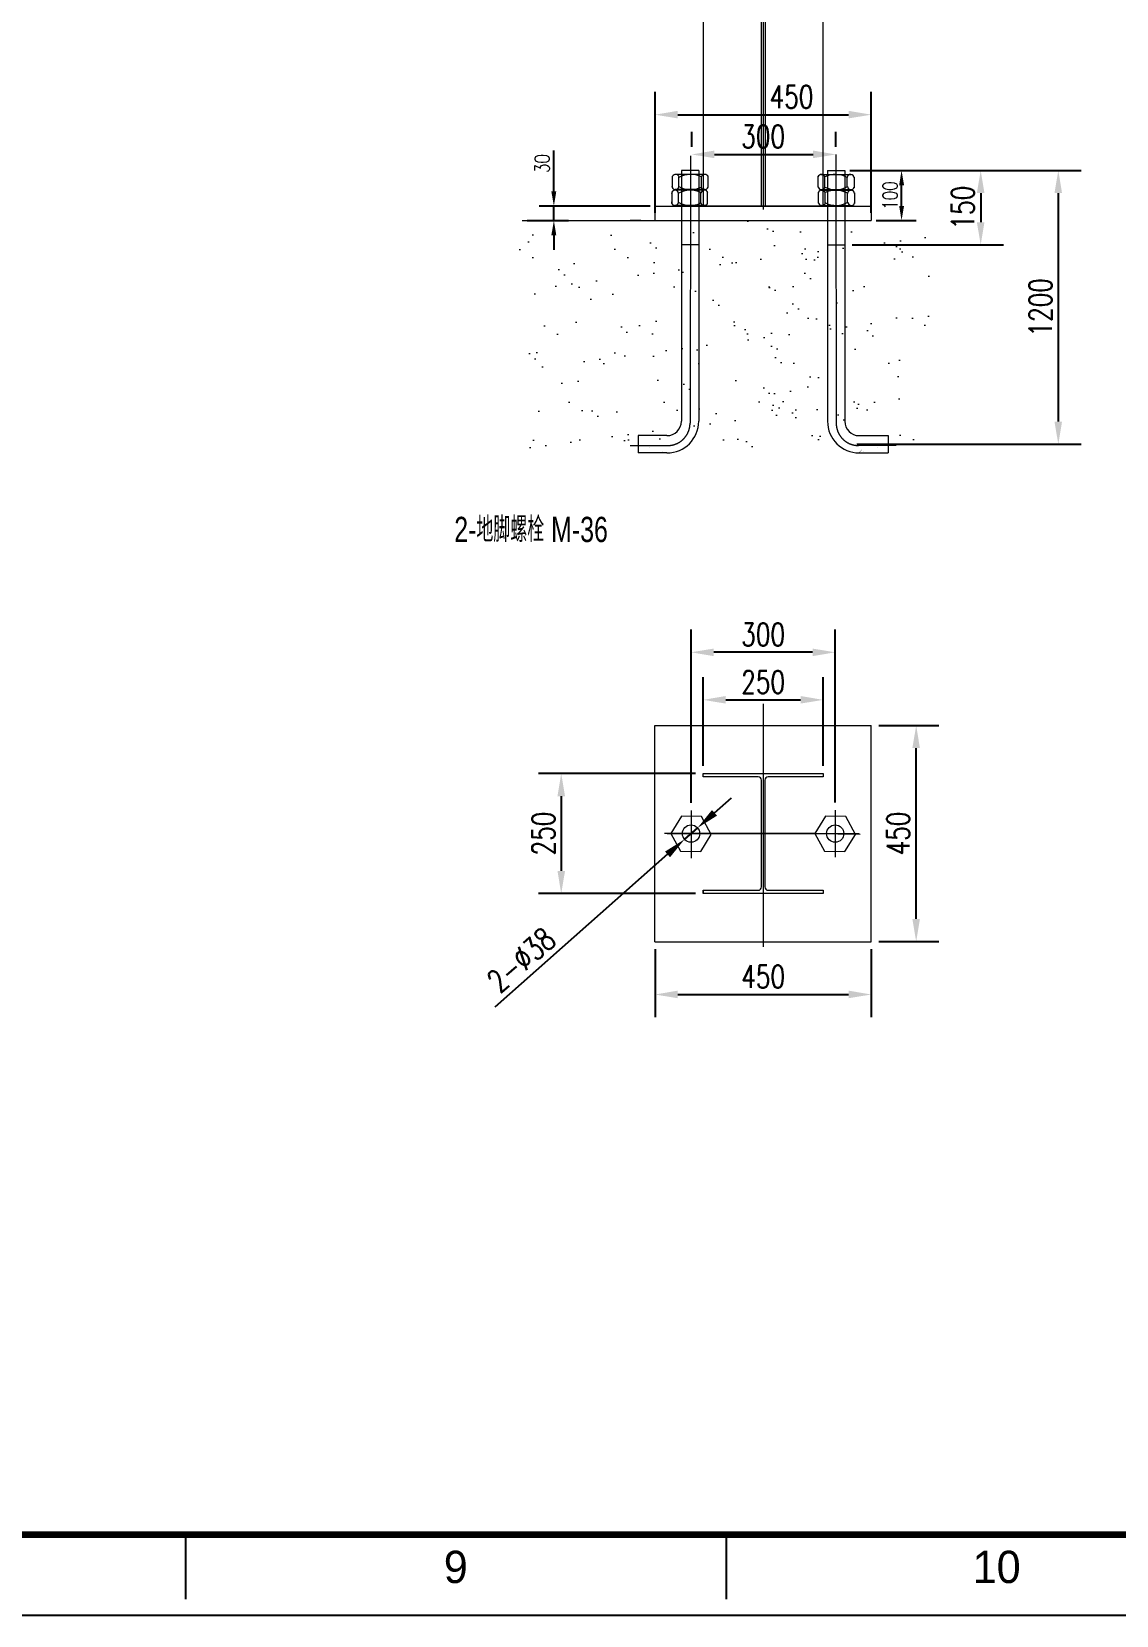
# Model space of a CAD drawing. Extents: x -1260320 to -915870, y -314911 to -145307.
# Drawn here: x -1140408 to -1131379, y -314239 to -301054 of the extents above; entities that cross this region are included whole.
import ezdxf
from ezdxf.enums import TextEntityAlignment as Align

# ---------------------------------------------------------------- set-up
doc = ezdxf.new("R2010")
doc.units = 0
doc.header["$LTSCALE"] = 1500
doc.header["$MEASUREMENT"] = 0
doc.header["$PDMODE"] = 1
doc.header["$PDSIZE"] = 50
doc.linetypes.add('DASHEDX2', pattern=[1.5, 1, -0.5])
doc.linetypes.add('PF_CENTER', pattern=[2, 1.25, -0.25, 0.25, -0.25])
doc.layers.get('0').update_dxf_attribs({"color": 3, "linetype": 'CONTINUOUS'})
doc.layers.get('DEFPOINTS').update_dxf_attribs({"linetype": 'CONTINUOUS'})
for name, color, linetype in [('_TCC_NET_BORDER', 7, 'CONTINUOUS'), ('SMPEN_CENTER', 1, 'PF_CENTER'), ('SMPEN_DIM', 3, 'CONTINUOUS'), ('SMPEN_THICK', 7, 'CONTINUOUS'), ('尺寸线', 3, 'CONTINUOUS'), ('粗实线', 7, 'CONTINUOUS')]:
    doc.layers.add(name, color=color, linetype=linetype)
doc.layers.add('实线', color=7, linetype='CONTINUOUS', lineweight=40)
doc.layers.add('尺寸公差', color=5, linetype='CONTINUOUS', lineweight=25)
doc.styles.add('_TCC_NET_FSHZ_D_W1', font='tcc_comp', dxfattribs={"bigfont": 'tcc_chin'})
doc.styles.add('_TCC_NET_FSHZ_S_W075', font='tcc_simp', dxfattribs={"width": 0.75, "bigfont": 'tcc_hzdx'})
doc.styles.add('ROMANS', font='romans', dxfattribs={"width": 0.75})
doc.styles.get("Standard").update_dxf_attribs({"font": 'isocp.shx', "width": 0.707, "bigfont": 'hztxt.shx'})
doc.dimstyles.get("Standard").update_dxf_attribs({"dimscale": 150, "dimtxt": 2.5, "dimasz": 2, "dimexe": 2, "dimexo": 1, "dimgap": 1, "dimtad": 1, "dimdec": 0, "dimzin": 0, "dimdsep": 46, "dimtxsty": 'ROMANS', "dimcen": 0.09, "dimadec": 0, "dimazin": 0, "dimtfac": 1, "dimtdec": 4, "dimtmove": 0, "dimatfit": 3, "dimfxl": 0, "dimtolj": 1, "dimtzin": 0, "dimarcsym": 0})

# ---------------------------------------------------------------- blocks, each defined once
blk = doc.blocks.new('*D227')
at = {"layer": 'DEFPOINTS', "color": 0}
for p in [(-1135219, -308630), (-1133419, -308630), (-1133419, -309070)]:
    blk.add_point(p, dxfattribs=at)
at = {"layer": '尺寸线', "color": 3, "lineweight": -2}
for p, q in [((-1135219, -308693), (-1135219, -309259)), ((-1133419, -308693), (-1133419, -309259)), ((-1135030, -309070), (-1133608, -309070))]:
    blk.add_line(p, q, dxfattribs=at)
at = {"layer": '尺寸线', "color": 3}
for points in [[(-1135030, -309038), (-1135030, -309101), (-1135219, -309070)], [(-1133608, -309038), (-1133608, -309101), (-1133419, -309070)]]:
    blk.add_solid(points, dxfattribs=at)
at = {"layer": '尺寸线', "color": 3, "lineweight": 15, "insert": (-1134319, -308921), "char_height": 189, "attachment_point": 5, "style": 'ROMANS'}
blk.add_mtext('\\A1;450', dxfattribs=at)
blk = doc.blocks.new('*D228')
at = {"layer": 'DEFPOINTS', "color": 0}
for p in [(-1133419, -301745), (-1135219, -302626), (-1133419, -302626)]:
    blk.add_point(p, dxfattribs=at)
at = {"layer": 'SMPEN_DIM', "color": 0, "lineweight": -2}
for p, q in [((-1135219, -302563), (-1135219, -301556)), ((-1133419, -302563), (-1133419, -301556)), ((-1135030, -301745), (-1133608, -301745))]:
    blk.add_line(p, q, dxfattribs=at)
at = {"layer": 'SMPEN_DIM', "color": 0}
for points in [[(-1135030, -301713), (-1135030, -301776), (-1135219, -301745)], [(-1133608, -301713), (-1133608, -301776), (-1133419, -301745)]]:
    blk.add_solid(points, dxfattribs=at)
at = {"layer": 'SMPEN_DIM', "color": 0, "lineweight": 15, "insert": (-1134083, -301596), "char_height": 189, "attachment_point": 5, "style": 'ROMANS'}
blk.add_mtext('\\A1;450', dxfattribs=at)
blk = doc.blocks.new('*D229')
at = {"layer": 'DEFPOINTS', "color": 0}
for p in [(-1134919, -306221), (-1134919, -307537), (-1133719, -307535)]:
    blk.add_point(p, dxfattribs=at)
at = {"layer": '尺寸线', "color": 3, "lineweight": -2}
for p, q in [((-1134919, -307474), (-1134919, -306032)), ((-1133719, -307472), (-1133719, -306032)), ((-1133908, -306221), (-1134730, -306221))]:
    blk.add_line(p, q, dxfattribs=at)
at = {"layer": '尺寸线', "color": 3}
for points in [[(-1134730, -306190), (-1134730, -306253), (-1134919, -306221)], [(-1133908, -306190), (-1133908, -306253), (-1133719, -306221)]]:
    blk.add_solid(points, dxfattribs=at)
at = {"layer": '尺寸线', "color": 3, "lineweight": 15, "insert": (-1134319, -306073), "char_height": 189, "attachment_point": 5, "style": 'ROMANS'}
blk.add_mtext('\\A1;300', dxfattribs=at)
blk = doc.blocks.new('*D230')
at = {"layer": 'DEFPOINTS', "color": 0}
for p in [(-1133819, -306617), (-1134819, -307230), (-1133819, -307230)]:
    blk.add_point(p, dxfattribs=at)
at = {"layer": '尺寸线', "color": 3, "lineweight": -2}
for p, q in [((-1134819, -307167), (-1134819, -306428)), ((-1133819, -307167), (-1133819, -306428)), ((-1134630, -306617), (-1134008, -306617))]:
    blk.add_line(p, q, dxfattribs=at)
at = {"layer": '尺寸线', "color": 3}
for points in [[(-1134630, -306585), (-1134630, -306648), (-1134819, -306617)], [(-1134008, -306585), (-1134008, -306648), (-1133819, -306617)]]:
    blk.add_solid(points, dxfattribs=at)
at = {"layer": '尺寸线', "color": 3, "lineweight": 15, "insert": (-1134319, -306311), "char_height": 189, "attachment_point": 5, "style": 'ROMANS'}
blk.add_mtext('\\A1;\\P250', dxfattribs=at)
blk = doc.blocks.new('*D231')
at = {"layer": 'DEFPOINTS', "color": 0}
for p in [(-1134819, -307230), (-1136000, -308230), (-1134819, -308230)]:
    blk.add_point(p, dxfattribs=at)
at = {"layer": '尺寸线', "color": 3, "lineweight": -2}
for p, q in [((-1134882, -307230), (-1136189, -307230)), ((-1136000, -307419), (-1136000, -308041)), ((-1134882, -308230), (-1136189, -308230))]:
    blk.add_line(p, q, dxfattribs=at)
at = {"layer": '尺寸线', "color": 3}
for points in [[(-1136031, -307419), (-1135968, -307419), (-1136000, -307230)], [(-1136031, -308041), (-1135968, -308041), (-1136000, -308230)]]:
    blk.add_solid(points, dxfattribs=at)
at = {"layer": '尺寸线', "color": 3, "lineweight": 15, "insert": (-1136148, -307730), "char_height": 189, "attachment_point": 5, "rotation": 90, "style": 'ROMANS'}
blk.add_mtext('\\A1;250', dxfattribs=at)
blk = doc.blocks.new('*D232')
at = {"layer": 'DEFPOINTS', "color": 0}
for p in [(-1134865, -307683), (-1134973, -307778)]:
    blk.add_point(p, dxfattribs=at)
at = {"layer": 'SMPEN_DIM', "color": 0, "lineweight": -2}
for p, q in [((-1134724, -307557), (-1134582, -307432)), ((-1134865, -307683), (-1134973, -307778)), ((-1135115, -307903), (-1136552, -309175))]:
    blk.add_line(p, q, dxfattribs=at)
at = {"layer": 'SMPEN_DIM', "color": 0}
for points in [[(-1134745, -307534), (-1134703, -307581), (-1134865, -307683)], [(-1135136, -307880), (-1135094, -307927), (-1134973, -307778)]]:
    blk.add_solid(points, dxfattribs=at)
at = {"layer": 'SMPEN_DIM', "color": 0, "lineweight": 15, "insert": (-1136332, -308782), "char_height": 189, "attachment_point": 5, "rotation": 41.5064, "style": 'ROMANS'}
blk.add_mtext('\\A1;2-%%c38', dxfattribs=at)
blk = doc.blocks.new('*D233')
at = {"layer": 'DEFPOINTS', "color": 0}
for p in [(-1133419, -306830), (-1133045, -306830), (-1133419, -308630)]:
    blk.add_point(p, dxfattribs=at)
at = {"layer": '尺寸线', "color": 3, "lineweight": -2}
for p, q in [((-1133356, -306830), (-1132856, -306830)), ((-1133045, -308441), (-1133045, -307019)), ((-1133356, -308630), (-1132856, -308630))]:
    blk.add_line(p, q, dxfattribs=at)
at = {"layer": '尺寸线', "color": 3}
for points in [[(-1133077, -307019), (-1133014, -307019), (-1133045, -306830)], [(-1133077, -308441), (-1133014, -308441), (-1133045, -308630)]]:
    blk.add_solid(points, dxfattribs=at)
at = {"layer": '尺寸线', "color": 3, "lineweight": 15, "insert": (-1133194, -307730), "char_height": 189, "attachment_point": 5, "rotation": 90, "style": 'ROMANS'}
blk.add_mtext('\\A1;450', dxfattribs=at)
blk = doc.blocks.new('*D234')
at = {"layer": 'DEFPOINTS', "color": 0}
for p in [(-1136061, -302506), (-1135219, -302506), (-1136324, -302626)]:
    blk.add_point(p, dxfattribs=at)
at = {"layer": 'SMPEN_DIM', "color": 0, "lineweight": -2}
for p, q in [((-1136061, -302384), (-1136061, -302042)), ((-1135260, -302506), (-1136184, -302506)), ((-1136061, -302626), (-1136061, -302506)), ((-1136283, -302626), (-1135939, -302626)), ((-1136061, -302749), (-1136061, -302871))]:
    blk.add_line(p, q, dxfattribs=at)
at = {"layer": 'SMPEN_DIM', "color": 0}
for points in [[(-1136082, -302384), (-1136041, -302384), (-1136061, -302506)], [(-1136082, -302749), (-1136041, -302749), (-1136061, -302626)]]:
    blk.add_solid(points, dxfattribs=at)
at = {"layer": 'SMPEN_DIM', "color": 0, "lineweight": 15, "insert": (-1136158, -302152), "char_height": 122.5, "attachment_point": 5, "rotation": 90, "style": 'ROMANS'}
blk.add_mtext('\\A1;30', dxfattribs=at)
blk = doc.blocks.new('*D235')
at = {"layer": 'DEFPOINTS', "color": 0}
for p in [(-1133639, -302209), (-1133602, -304489), (-1131862, -304489)]:
    blk.add_point(p, dxfattribs=at)
at = {"layer": '尺寸线', "color": 3, "lineweight": -2}
for p, q in [((-1133576, -302209), (-1131673, -302209)), ((-1131862, -302398), (-1131862, -304300)), ((-1133539, -304489), (-1131673, -304489))]:
    blk.add_line(p, q, dxfattribs=at)
at = {"layer": '尺寸线', "color": 3}
for points in [[(-1131894, -302398), (-1131831, -302398), (-1131862, -302209)], [(-1131894, -304300), (-1131831, -304300), (-1131862, -304489)]]:
    blk.add_solid(points, dxfattribs=at)
at = {"layer": '尺寸线', "color": 3, "lineweight": 15, "insert": (-1132011, -303349), "char_height": 189, "attachment_point": 5, "rotation": 90, "style": 'ROMANS'}
blk.add_mtext('\\A1;1200', dxfattribs=at)
blk = doc.blocks.new('*D236')
at = {"layer": 'DEFPOINTS', "color": 0}
for p in [(-1133639, -302209), (-1133642, -302829), (-1132508, -302829)]:
    blk.add_point(p, dxfattribs=at)
at = {"layer": '尺寸线', "color": 3, "lineweight": -2}
for p, q in [((-1133576, -302209), (-1132319, -302209)), ((-1132508, -302398), (-1132508, -302640)), ((-1133579, -302829), (-1132319, -302829))]:
    blk.add_line(p, q, dxfattribs=at)
at = {"layer": '尺寸线', "color": 3}
for points in [[(-1132540, -302398), (-1132477, -302398), (-1132508, -302209)], [(-1132540, -302640), (-1132477, -302640), (-1132508, -302829)]]:
    blk.add_solid(points, dxfattribs=at)
at = {"layer": '尺寸线', "color": 3, "lineweight": 15, "insert": (-1132657, -302519), "char_height": 189, "attachment_point": 5, "rotation": 90, "style": 'ROMANS'}
blk.add_mtext('\\A1;150', dxfattribs=at)
blk = doc.blocks.new('*D237')
at = {"layer": 'DEFPOINTS', "color": 0}
for p in [(-1133639, -302209), (-1133167, -302209), (-1133419, -302626)]:
    blk.add_point(p, dxfattribs=at)
at = {"layer": 'SMPEN_DIM', "color": 0, "lineweight": -2}
for p, q in [((-1133598, -302209), (-1133044, -302209)), ((-1133167, -302504), (-1133167, -302332)), ((-1133379, -302626), (-1133044, -302626))]:
    blk.add_line(p, q, dxfattribs=at)
at = {"layer": 'SMPEN_DIM', "color": 0}
for points in [[(-1133187, -302332), (-1133146, -302332), (-1133167, -302209)], [(-1133187, -302504), (-1133146, -302504), (-1133167, -302626)]]:
    blk.add_solid(points, dxfattribs=at)
at = {"layer": 'SMPEN_DIM', "color": 0, "lineweight": 15, "insert": (-1133263, -302418), "char_height": 122.5, "attachment_point": 5, "rotation": 90, "style": 'ROMANS'}
blk.add_mtext('\\A1;100', dxfattribs=at)
blk = doc.blocks.new('*D238')
at = {"layer": 'DEFPOINTS', "color": 0}
for p in [(-1134914, -302076), (-1133714, -302076), (-1133714, -302076)]:
    blk.add_point(p, dxfattribs=at)
at = {"layer": 'SMPEN_DIM', "color": 0, "lineweight": -2}
for p, q in [((-1134914, -302013), (-1134914, -301887)), ((-1133714, -302013), (-1133714, -301887)), ((-1134725, -302076), (-1133903, -302076))]:
    blk.add_line(p, q, dxfattribs=at)
at = {"layer": 'SMPEN_DIM', "color": 0}
for points in [[(-1134725, -302044), (-1134725, -302107), (-1134914, -302076)], [(-1133903, -302044), (-1133903, -302107), (-1133714, -302076)]]:
    blk.add_solid(points, dxfattribs=at)
at = {"layer": 'SMPEN_DIM', "color": 0, "lineweight": 15, "insert": (-1134319, -301927), "char_height": 189, "attachment_point": 5, "style": 'ROMANS'}
blk.add_mtext('\\A1;300', dxfattribs=at)
blk = doc.blocks.new('_TCCDWGBORDER01H2A100841X594')
at = {"color": 7, "linetype": 'Continuous'}
for p, q in [((562, 10), (562, 2)), ((629, 10), (629, 2))]:
    blk.add_line(p, q, dxfattribs=at)
blk.add_lwpolyline([(0, 0), (841, 0), (841, 594), (0, 594)], close=True, dxfattribs=at)
at = {"color": 4, "linetype": 'Continuous', "const_width": 0.8}
blk.add_lwpolyline([(25, 10), (831, 10), (831, 584), (25, 584)], close=True, dxfattribs=at)
at = {"color": 7, "style": '_TCC_NET_FSHZ_D_W1'}
for s, p in [('9', (595.5, 6)), ('10', (662.5, 6))]:
    blk.add_text(s, height=4, dxfattribs=at).set_placement(p, align=Align.MIDDLE_CENTER)
at = {"color": 1, "style": '_TCC_NET_FSHZ_S_W075', "flags": 8}
blk.add_attdef('FILE_NAME', (-6, 0), '', height=4, rotation=90, dxfattribs=at)
blk.add_attdef('USER_NAME', (0, -10), '', height=4, dxfattribs=at)
at = {"color": 1, "style": '_TCC_NET_FSHZ_S_W075', "flags": 9}
blk.add_attdef('BORDER_SIZE', text='', height=4, dxfattribs=at).set_placement((841, -10), align=Align.RIGHT)

msp = doc.modelspace()

# ---------------------------------------------------------------- hatches: boundary and pattern name
at = {"layer": '尺寸公差', "lineweight": 15, "ltscale": 20}
h = msp.add_hatch(dxfattribs=at)
h.set_pattern_fill('AR-SAND', color=0, scale=10, style=0)
h.set_pattern_definition([(37.5, (-1490345.4, -512255), (-16.0003, 489.41324), [0, -386.08, 0, -431.8, 0, -412.75]), (7.5, (-1490345.4, -512255), (449.5233, 716.8251), [0, -208.28, 0, -347.98, 0, -133.35]), (327.5, (-1490657.83, -512255), (790.99237, 1.4372), [0, -127, 0, -457.2, 0, -596.9]), (317.5, (-1490657.8, -512255), (763.5565, 222.9293), [0, -63.5, 0, -299.72, 0, -342.9])])
edge = h.paths.add_edge_path()
edge.add_line((-1132935.836, -304626.226), (-1132935.836, -302626.226))
edge.add_line((-1132935.836, -302626.226), (-1136414.97, -302626.226))
edge.add_spline(control_points=[(-1136414.97, -302626.226), (-1136417.071, -302706.848), (-1136368.337, -302945.819), (-1136181.994, -303305.325), (-1136480.053, -303751.126), (-1136185.395, -304153.73), (-1136355.968, -304440.005), (-1136364.572, -304583.833), (-1136362.506, -304626.226)], knot_values=[400.219928717, 400.219928717, 400.219928717, 400.219928717, 643.458856961, 1084.613000077, 1546.554215844, 2008.495431611, 2320.075002877, 2449.208858057, 2449.208858057, 2449.208858057, 2449.208858057], degree=3, periodic=0)
edge.add_line((-1136362.506, -304626.226), (-1132935.836, -304626.226))
h = msp.add_hatch(dxfattribs=at)
h.set_pattern_fill('AR-SAND', color=0, scale=10, style=0)
h.set_pattern_definition([(37.5, (-1491728.9, -512255), (-16.0003, 489.41324), [0, -386.08, 0, -431.8, 0, -412.75]), (7.5, (-1491728.9, -512255), (449.5233, 716.8251), [0, -208.28, 0, -347.98, 0, -133.35]), (327.5, (-1492041.34, -512255), (790.99237, 1.4372), [0, -127, 0, -457.2, 0, -596.9]), (317.5, (-1492041.34, -512255), (763.5565, 222.9293), [0, -63.5, 0, -299.72, 0, -342.9])])
h.paths.add_polyline_path([(-1133891.342, -302626.226), (-1134319.342, -302626.226), (-1134319.342, -304626.226), (-1133891.342, -304626.226), (-1133891.342, -303898.226)])

# ---------------------------------------------------------------- linework, layer by layer
at = {"layer": 'SMPEN_CENTER', "lineweight": 15, "ltscale": 8}
for p, q in [((-1134319.342, -291722.758), (-1134319.342, -302535.804)), ((-1134924.784, -302086.676), (-1134927.394, -304313.007)), ((-1133713.9, -302075.532), (-1133711.289, -304313.007)), ((-1135426.885, -304499.674), (-1135114.061, -304499.674)), ((-1133211.798, -304499.674), (-1133524.623, -304499.674)), ((-1134319.342, -306649.108), (-1134319.342, -308672.803)), ((-1134919.342, -307537.391), (-1134919.342, -307936.11)), ((-1133719.342, -307535.497), (-1133719.342, -307926.292)), ((-1134691.065, -307730.382), (-1135139.639, -307730.382)), ((-1135119.342, -307730.382), (-1133519.342, -307730.382)), ((-1133883.498, -307730.382), (-1134691.065, -307730.382)), ((-1133883.498, -307730.382), (-1133511.78, -307734.073))]:
    msp.add_line(p, q, dxfattribs=at)
for centre, start, end in [((-1135114.061, -304313.007), 270, 0), ((-1133524.623, -304313.007), 180, 270)]:
    msp.add_arc(centre, 186.667, start, end, dxfattribs=at)
at = {"layer": 'SMPEN_DIM', "lineweight": 15}
msp.add_lwpolyline([(-1133519.289, -304561.354, 0, 30, 0), (-1133633.877, -304674.396, 0, 0, 0), (-1134361.765, -305419.573, 0, 0, 0), (-1137396.084, -305419.573, 0, 0, 0)], format="xyseb", dxfattribs=at)
at = {"layer": 'SMPEN_THICK', "lineweight": 15, "ltscale": 20}
for p, q in [((-1133819.342, -307230.382), (-1133819.342, -307258.382)), ((-1133919.342, -307730.382), (-1133919.342, -307730.884)), ((-1134819.342, -308202.382), (-1134819.342, -308230.382))]:
    msp.add_line(p, q, dxfattribs=at)
at = {"layer": '实线', "lineweight": 15}
msp.add_line((-1133619.342, -302506.226), (-1135019.342, -302506.226), dxfattribs=at)
at = {"layer": '尺寸公差', "color": 0, "linetype": 'DASHEDX2', "lineweight": 15, "ltscale": 20}
for p, q in [((-1134335.342, -295512.905), (-1134335.342, -302506.226)), ((-1134303.342, -295504.526), (-1134303.342, -302506.226))]:
    msp.add_line(p, q, dxfattribs=at)
at = {"layer": '尺寸公差', "color": 0, "lineweight": 15, "ltscale": 20}
for p, q in [((-1134999.394, -302209.051), (-1134999.394, -304297.354)), ((-1134855.394, -302209.051), (-1134855.394, -304297.354)), ((-1133783.289, -302209.051), (-1133783.289, -304297.354)), ((-1133639.289, -302209.051), (-1133639.289, -304297.354)), ((-1135338.443, -302626.226), (-1135426.604, -302626.226)), ((-1134852.784, -302829.296), (-1134996.784, -302829.296)), ((-1133785.9, -302829.296), (-1133641.9, -302829.296)), ((-1135358.953, -304417.354), (-1135358.953, -304561.354)), ((-1135119.394, -304417.354), (-1135358.953, -304417.354)), ((-1135353.447, -304417.405), (-1135353.447, -304417.405)), ((-1133519.289, -304417.354), (-1133279.731, -304417.354)), ((-1133285.236, -304417.405), (-1133285.236, -304417.405)), ((-1133279.731, -304417.354), (-1133279.731, -304561.354)), ((-1135119.394, -304561.354), (-1135358.953, -304561.354)), ((-1133519.289, -304561.354), (-1133279.731, -304561.354))]:
    msp.add_line(p, q, dxfattribs=at)
at = {"layer": '尺寸公差', "color": 0, "lineweight": 15}
for p, q in [((-1135268.854, -304517.433), (-1135268.854, -304517.433)), ((-1135155.474, -304553.156), (-1135155.474, -304553.156)), ((-1133483.209, -304553.156), (-1133483.209, -304553.156)), ((-1133369.829, -304517.433), (-1133369.829, -304517.433))]:
    msp.add_line(p, q, dxfattribs=at)
at = {"layer": '尺寸公差', "color": 0, "lineweight": 15, "ltscale": 20}
for centre, radius, start, end in [((-1135119.394, -304297.354), 264, 270, 0), ((-1135119.394, -304297.354), 120, 270, 0), ((-1133519.289, -304297.354), 264, 180, 270), ((-1133519.289, -304297.354), 120, 180, 270)]:
    msp.add_arc(centre, radius, start, end, dxfattribs=at)
at = {"layer": '粗实线', "color": 0, "lineweight": 15, "ltscale": 20}
for p, q in [((-1133819.342, -302506.226), (-1133819.342, -295460.154)), ((-1134819.342, -295616.303), (-1134819.342, -302506.226)), ((-1135219.342, -302506.226), (-1133419.342, -302506.226)), ((-1135219.342, -302506.226), (-1135219.342, -302626.226)), ((-1133419.342, -302506.226), (-1133419.342, -302626.226)), ((-1136324.172, -302626.226), (-1133419.342, -302626.226))]:
    msp.add_line(p, q, dxfattribs=at)
at = {"layer": '粗实线', "color": 0, "lineweight": 15, "ltscale": 3}
for p, q in [((-1135076.766, -302264.267), (-1135076.766, -302352.71)), ((-1134798.879, -302242.688), (-1135052.944, -302242.688)), ((-1135019.677, -302349.397), (-1135019.677, -302265.478)), ((-1134855.394, -302209.051), (-1134999.394, -302209.051)), ((-1134833.038, -302349.397), (-1134833.038, -302262.01)), ((-1134777.671, -302349.397), (-1134777.671, -302257.884)), ((-1133861.012, -302349.397), (-1133861.012, -302257.884)), ((-1133839.804, -302242.688), (-1133585.739, -302242.688)), ((-1133805.645, -302349.397), (-1133805.645, -302262.01)), ((-1133783.289, -302209.051), (-1133639.289, -302209.051)), ((-1133619.007, -302349.397), (-1133619.007, -302265.478)), ((-1133561.917, -302264.267), (-1133561.917, -302352.71)), ((-1135080.226, -302395.626), (-1135080.226, -302484.069)), ((-1134802.339, -302374.047), (-1135056.404, -302374.047)), ((-1134800.778, -302368.679), (-1135054.842, -302368.679)), ((-1135023.136, -302480.757), (-1135023.136, -302396.837)), ((-1134836.498, -302480.757), (-1134836.498, -302393.369)), ((-1134781.131, -302480.757), (-1134781.131, -302389.243)), ((-1133857.552, -302480.757), (-1133857.552, -302389.243)), ((-1133837.906, -302368.679), (-1133583.841, -302368.679)), ((-1133836.344, -302374.047), (-1133582.28, -302374.047)), ((-1133802.186, -302480.757), (-1133802.186, -302393.369)), ((-1133615.547, -302480.757), (-1133615.547, -302396.837)), ((-1133558.457, -302395.626), (-1133558.457, -302484.069)), ((-1134804.237, -302500.039), (-1135058.302, -302500.039)), ((-1133834.446, -302500.039), (-1133580.381, -302500.039))]:
    msp.add_line(p, q, dxfattribs=at)
at = {"layer": '粗实线', "lineweight": 15, "ltscale": 8}
for p, q in [((-1135219.342, -306830.382), (-1133419.342, -306830.382)), ((-1135219.342, -308630.382), (-1135219.342, -306830.382)), ((-1133419.342, -308630.382), (-1133419.342, -306830.382)), ((-1135219.342, -308630.382), (-1133419.342, -308630.382))]:
    msp.add_line(p, q, dxfattribs=at)
at = {"layer": '粗实线', "lineweight": 15}
msp.add_lwpolyline([(-1133819.342, -307258.382), (-1134277.342, -307258.382, 0.414213567), (-1134305.342, -307286.382), (-1134305.342, -308174.382, 0.414213557), (-1134277.342, -308202.382), (-1133819.342, -308202.382), (-1133819.342, -308230.382), (-1134819.342, -308230.382), (-1134819.342, -308202.382), (-1134361.342, -308202.382, 0.414213549), (-1134333.342, -308174.382), (-1134333.342, -307286.382, 0.414213575), (-1134361.342, -307258.382), (-1134819.342, -307258.382), (-1134819.342, -307230.382), (-1133819.342, -307230.382), (-1133819.342, -307258.382)], format="xyb", dxfattribs=at)
at = {"layer": '粗实线', "color": 0, "lineweight": 15, "ltscale": 20}
for points in [[(-1135007.087, -307876.092), (-1134839.012, -307880.374), (-1134751.267, -307736.957), (-1134831.596, -307589.259), (-1134999.671, -307584.977), (-1135087.417, -307728.394)], [(-1133807.087, -307876.092), (-1133639.012, -307880.374), (-1133551.267, -307736.957), (-1133631.596, -307589.259), (-1133799.671, -307584.977), (-1133887.417, -307728.394)]]:
    msp.add_lwpolyline(points, close=True, dxfattribs=at)
for centre in [(-1134919.342, -307730.382), (-1133719.342, -307730.382)]:
    msp.add_circle(centre, 72, dxfattribs=at)
at = {"layer": '粗实线', "color": 0, "lineweight": 15, "ltscale": 3}
for centre, radius, start, end in [((-1135048.366, -302271.681), 29.352, 5.2545764, 178.1799055), ((-1134921.119, -302447.408), 204.76, 64.3363819, 118.8806386), ((-1134804.398, -302272.786), 30.601, 20.7006672, 163.6345431), ((-1133834.285, -302272.786), 30.601, 16.3654569, 159.2993328), ((-1133717.564, -302447.408), 204.76, 61.1193614, 115.6636181), ((-1133590.318, -302271.681), 29.352, 1.8200945, 174.7454236), ((-1135051.826, -302403.04), 29.352, 5.2545764, 178.1799055), ((-1135050.264, -302339.686), 29.352, 181.8200945, 354.7454236), ((-1134924.579, -302578.767), 204.76, 64.3363819, 118.8806386), ((-1134923.018, -302163.959), 204.76, 241.1193614, 295.6636181), ((-1134807.858, -302404.146), 30.601, 20.7006672, 163.6345431), ((-1134806.296, -302338.58), 30.601, 196.3654569, 339.2993328), ((-1133832.387, -302338.58), 30.601, 200.7006672, 343.6345431), ((-1133830.826, -302404.146), 30.601, 16.3654569, 159.2993328), ((-1133715.665, -302163.959), 204.76, 244.3363819, 298.8806386), ((-1133714.104, -302578.767), 204.76, 61.1193614, 115.6636181), ((-1133588.419, -302339.686), 29.352, 185.2545764, 358.1799055), ((-1133586.858, -302403.04), 29.352, 1.8200945, 174.7454236), ((-1135053.724, -302471.046), 29.352, 181.8200945, 354.7454236), ((-1134926.478, -302295.318), 204.76, 241.1193614, 295.6636181), ((-1134809.756, -302469.94), 30.601, 196.3654569, 339.2993328), ((-1133828.927, -302469.94), 30.601, 200.7006672, 343.6345431), ((-1133712.206, -302295.318), 204.76, 244.3363819, 298.8806386), ((-1133584.959, -302471.046), 29.352, 185.2545764, 358.1799055)]:
    msp.add_arc(centre, radius, start, end, dxfattribs=at)

# ---------------------------------------------------------------- block references
at = {"layer": '_TCC_NET_BORDER', "color": 1, "lineweight": 15, "xscale": 67.20000000001164, "yscale": 67.19999999999709, "zscale": 67.2}
msp.add_blockref('_TCCDWGBORDER01H2A100841X594', (-1176895.207, -314238.724), dxfattribs=at)

# ---------------------------------------------------------------- texts
at = {"layer": '尺寸线', "lineweight": 15, "ltscale": 20, "insert": (-1136890.3, -305093.024), "char_height": 210, "width": 1792.06814, "attachment_point": 1}
msp.add_mtext('{\\fArial|b0|i0|c0|p32;2-\\Ftxt,hzdx|c134;地脚螺栓\\fArial|b0|i0|c0|p32; M-36}', dxfattribs=at)

# ---------------------------------------------------------------- dimensions: what is measured, and where the dimension line sits
at = {"layer": 'SMPEN_DIM', "lineweight": 15}
dim = msp.add_linear_dim(base=(-1133419.342, -301744.979), p1=(-1135219.342, -302626.226), p2=(-1133419.342, -302626.226), text='450', dimstyle='Standard', override={"dimscale": 54, "dimtxt": 3.5, "dimasz": 3.5, "dimexe": 3.5, "dimexo": 1.166667, "dimgap": 1, "dimtad": 1, "dimtih": 0, "dimdec": 1, "dimzin": 8, "dimtofl": 1, "dimatfit": 0, "dimtzin": 16508}, dxfattribs=at)
dim.commit()
dim.dimension.update_dxf_attribs({"geometry": '*D228', "text_midpoint": (-1134082.567, -301744.979), "dimtype": 160})
dim = msp.add_linear_dim(base=(-1133713.9, -302075.532), p1=(-1134913.9, -302075.532), p2=(-1133713.9, -302075.532), angle=0, text='300', dimstyle='Standard', override={"dimscale": 54, "dimtxt": 3.5, "dimasz": 3.5, "dimexe": 3.5, "dimexo": 1.166667, "dimgap": 1, "dimtad": 1, "dimtih": 0, "dimdec": 1, "dimzin": 8, "dimtofl": 1, "dimatfit": 0, "dimtzin": 16508}, dxfattribs=at)
dim.commit()
dim.dimension.update_dxf_attribs({"geometry": '*D238', "text_midpoint": (-1134319.342, -302075.532), "dimtype": 161})
for base, p1, p2, text, picture, middle in [((-1136061.44, -302506.226), (-1136324.172, -302626.226), (-1135219.342, -302506.226), '30', '*D234', (-1136157.69, -302151.851)), ((-1133166.887, -302209.051), (-1133419.342, -302626.226), (-1133639.289, -302209.051), '100', '*D237', (-1133263.137, -302417.638))]:
    dim = msp.add_linear_dim(base=base, p1=p1, p2=p2, angle=90, text=text, dimstyle='Standard', override={"dimscale": 35, "dimtxt": 3.5, "dimasz": 3.5, "dimexe": 3.5, "dimexo": 1.166667, "dimgap": 1, "dimtad": 1, "dimtih": 0, "dimdec": 1, "dimzin": 8, "dimtofl": 1, "dimatfit": 0, "dimtzin": 16508}, dxfattribs=at)
    dim.commit()
    dim.dimension.update_dxf_attribs({"geometry": picture, "text_midpoint": middle})
dim = msp.add_diameter_dim_2p(p1=(-1134865.422, -307682.668), p2=(-1134973.261, -307778.097), text='2-%%c38', dimstyle='Standard', override={"dimscale": 54, "dimtxt": 3.5, "dimasz": 3.5, "dimexe": 3.5, "dimexo": 1.166667, "dimgap": 1, "dimtad": 1, "dimtih": 0, "dimdec": 1, "dimzin": 8, "dimtofl": 1, "dimatfit": 0, "dimtzin": 16508}, dxfattribs=at)
dim.commit()
dim.dimension.update_dxf_attribs({"geometry": '*D232', "text_midpoint": (-1136233.314, -308893.148), "dimtype": 163})
at = {"layer": '尺寸线', "lineweight": 15}
for base, p1, p2, angle, text, picture, middle in [((-1132508.03, -302829.296), (-1133639.289, -302209.051), (-1133641.9, -302829.296), 90, '150', '*D236', (-1132656.53, -302519.173)), ((-1131862.067, -304489.491), (-1133639.289, -302209.051), (-1133601.866, -304489.491), 90, '1200', '*D235', (-1132010.567, -303349.271)), ((-1134919.342, -306221.07), (-1133719.342, -307535.497), (-1134919.342, -307537.391), 180, '300', '*D229', (-1134319.342, -306072.57)), ((-1133045.278, -306830.382), (-1133419.342, -308630.382), (-1133419.342, -306830.382), 90, '450', '*D233', (-1133193.778, -307730.382)), ((-1135999.866, -308230.382), (-1134819.342, -307230.382), (-1134819.342, -308230.382), 90, '250', '*D231', (-1136148.366, -307730.382)), ((-1133419.342, -309069.955), (-1135219.342, -308630.382), (-1133419.342, -308630.382), 180, '450', '*D227', (-1134319.342, -308921.455))]:
    dim = msp.add_linear_dim(base=base, p1=p1, p2=p2, angle=angle, text=text, dimstyle='Standard', override={"dimscale": 54, "dimtxt": 3.5, "dimasz": 3.5, "dimexe": 3.5, "dimexo": 1.166667, "dimgap": 1, "dimtad": 1, "dimtih": 0, "dimdec": 2, "dimzin": 8, "dimclrd": 3, "dimclre": 3, "dimclrt": 3, "dimtdec": 2, "dimatfit": 0, "dimtzin": 8}, dxfattribs=at)
    dim.commit()
    dim.dimension.update_dxf_attribs({"geometry": picture, "text_midpoint": middle})
dim = msp.add_linear_dim(base=(-1133819.342, -306616.553), p1=(-1134819.342, -307230.382), p2=(-1133819.342, -307230.382), text='\\P250', dimstyle='Standard', override={"dimscale": 54, "dimtxt": 3.5, "dimasz": 3.5, "dimexe": 3.5, "dimexo": 1.166667, "dimgap": 1, "dimtad": 1, "dimtih": 0, "dimdec": 2, "dimzin": 8, "dimclrd": 3, "dimclre": 3, "dimclrt": 3, "dimtdec": 2, "dimatfit": 0, "dimtzin": 8}, dxfattribs=at)
dim.commit()
dim.dimension.update_dxf_attribs({"geometry": '*D230', "text_midpoint": (-1134319.342, -306310.553)})

doc.saveas('drawing.dxf')
